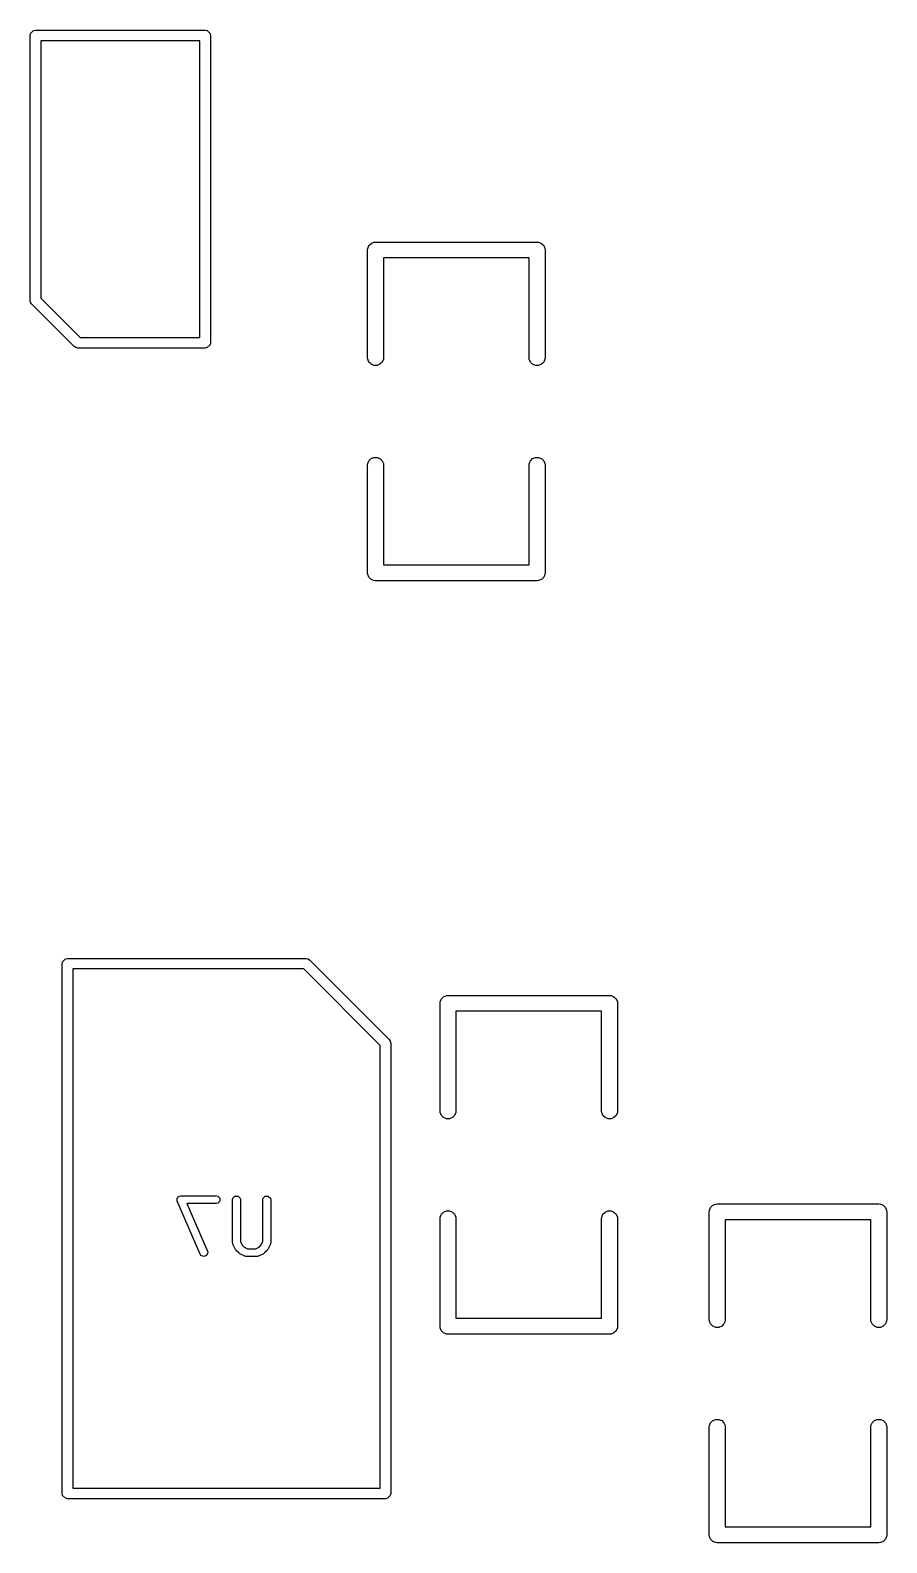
# Model space of a CAD drawing. Extents: x -2.1 to 1.75, y 0.25 to 2.72.
# Drawn here: x -0.875 to -0.557, y 0.952 to 1.514 of the extents above; entities that cross this region are included whole.
import ezdxf

# ---------------------------------------------------------------- set-up
doc = ezdxf.new("R2010")
doc.units = 0
doc.header["$MEASUREMENT"] = 0
doc.layers.add('BLACK', color=7, linetype='CONTINUOUS')

msp = doc.modelspace()

# ---------------------------------------------------------------- linework, layer by layer
at = {"layer": 'BLACK', "linetype": 'CONTINUOUS'}
for p, q in [((-0.87518, 1.51219), (-0.87503, 1.51294)), ((-0.87518, 1.41376), (-0.87518, 1.51219)), ((-0.87503, 1.51294), (-0.87396, 1.514)), ((-0.87396, 1.514), (-0.87321, 1.51415)), ((-0.87321, 1.51415), (-0.81022, 1.51415)), ((-0.81022, 1.51415), (-0.80946, 1.514)), ((-0.80946, 1.514), (-0.8084, 1.51294)), ((-0.8084, 1.51294), (-0.80825, 1.51219)), ((-0.80825, 1.51219), (-0.80825, 1.39801)), ((-0.87124, 1.51022), (-0.87124, 1.41458)), ((-0.81219, 1.51022), (-0.87124, 1.51022)), ((-0.81219, 1.39998), (-0.81219, 1.51022)), ((-0.74983, 1.43308), (-0.74938, 1.43414)), ((-0.74938, 1.43414), (-0.74857, 1.43496)), ((-0.74857, 1.43496), (-0.74751, 1.4354)), ((-0.74751, 1.4354), (-0.74693, 1.43545)), ((-0.74693, 1.43545), (-0.68693, 1.43545)), ((-0.68693, 1.43545), (-0.68635, 1.4354)), ((-0.68635, 1.4354), (-0.68529, 1.43496)), ((-0.68529, 1.43496), (-0.68447, 1.43414)), ((-0.68447, 1.43414), (-0.68403, 1.43308)), ((-0.74988, 1.4325), (-0.74983, 1.43308)), ((-0.74988, 1.3925), (-0.74988, 1.4325)), ((-0.68988, 1.42955), (-0.74398, 1.42955)), ((-0.74398, 1.42955), (-0.74398, 1.3925)), ((-0.68988, 1.3925), (-0.68988, 1.42955)), ((-0.68403, 1.43308), (-0.68398, 1.4325)), ((-0.68398, 1.4325), (-0.68398, 1.3925)), ((-0.87503, 1.41301), (-0.87518, 1.41376)), ((-0.8746, 1.41237), (-0.87503, 1.41301)), ((-0.85885, 1.39662), (-0.8746, 1.41237)), ((-0.87124, 1.41458), (-0.85665, 1.39998)), ((-0.85665, 1.39998), (-0.81219, 1.39998)), ((-0.85821, 1.39619), (-0.85885, 1.39662)), ((-0.85746, 1.39604), (-0.85821, 1.39619)), ((-0.85821, 1.39619), (-0.85821, 1.39619)), ((-0.81022, 1.39604), (-0.85746, 1.39604)), ((-0.80946, 1.39619), (-0.81022, 1.39604)), ((-0.8084, 1.39726), (-0.80946, 1.39619)), ((-0.80825, 1.39801), (-0.8084, 1.39726)), ((-0.74983, 1.39192), (-0.74988, 1.3925)), ((-0.74938, 1.39086), (-0.74983, 1.39192)), ((-0.74857, 1.39004), (-0.74938, 1.39086)), ((-0.74751, 1.3896), (-0.74857, 1.39004)), ((-0.74635, 1.3896), (-0.74751, 1.3896)), ((-0.74529, 1.39004), (-0.74635, 1.3896)), ((-0.74447, 1.39086), (-0.74529, 1.39004)), ((-0.74403, 1.39192), (-0.74447, 1.39086)), ((-0.74398, 1.3925), (-0.74403, 1.39192)), ((-0.68983, 1.39192), (-0.68988, 1.3925)), ((-0.68938, 1.39086), (-0.68983, 1.39192)), ((-0.68857, 1.39004), (-0.68938, 1.39086)), ((-0.68751, 1.3896), (-0.68857, 1.39004)), ((-0.68635, 1.3896), (-0.68751, 1.3896)), ((-0.68529, 1.39004), (-0.68635, 1.3896)), ((-0.68447, 1.39086), (-0.68529, 1.39004)), ((-0.68403, 1.39192), (-0.68447, 1.39086)), ((-0.68398, 1.3925), (-0.68403, 1.39192)), ((-0.74938, 1.35414), (-0.74857, 1.35496)), ((-0.74857, 1.35496), (-0.74751, 1.3554)), ((-0.74751, 1.3554), (-0.74635, 1.3554)), ((-0.74635, 1.3554), (-0.74529, 1.35496)), ((-0.74529, 1.35496), (-0.74447, 1.35414)), ((-0.68938, 1.35414), (-0.68857, 1.35496)), ((-0.68857, 1.35496), (-0.68751, 1.3554)), ((-0.68751, 1.3554), (-0.68635, 1.3554)), ((-0.68635, 1.3554), (-0.68529, 1.35496)), ((-0.68529, 1.35496), (-0.68447, 1.35414)), ((-0.74988, 1.3525), (-0.74983, 1.35308)), ((-0.74988, 1.3125), (-0.74988, 1.3525)), ((-0.74983, 1.35308), (-0.74938, 1.35414)), ((-0.74447, 1.35414), (-0.74403, 1.35308)), ((-0.74403, 1.35308), (-0.74398, 1.3525)), ((-0.74398, 1.3525), (-0.74398, 1.31545)), ((-0.68988, 1.3525), (-0.68983, 1.35308)), ((-0.68988, 1.31545), (-0.68988, 1.3525)), ((-0.68983, 1.35308), (-0.68938, 1.35414)), ((-0.68447, 1.35414), (-0.68403, 1.35308)), ((-0.68403, 1.35308), (-0.68398, 1.3525)), ((-0.68398, 1.3525), (-0.68398, 1.3125)), ((-0.74398, 1.31545), (-0.68988, 1.31545)), ((-0.74983, 1.31192), (-0.74988, 1.3125)), ((-0.74938, 1.31086), (-0.74983, 1.31192)), ((-0.74857, 1.31004), (-0.74938, 1.31086)), ((-0.74751, 1.3096), (-0.74857, 1.31004)), ((-0.68529, 1.31004), (-0.68635, 1.3096)), ((-0.68447, 1.31086), (-0.68529, 1.31004)), ((-0.68403, 1.31192), (-0.68447, 1.31086)), ((-0.68398, 1.3125), (-0.68403, 1.31192)), ((-0.74693, 1.30955), (-0.74751, 1.3096)), ((-0.68693, 1.30955), (-0.74693, 1.30955)), ((-0.68635, 1.3096), (-0.68693, 1.30955)), ((-0.86213, 1.16906), (-0.86138, 1.16921)), ((-0.86138, 1.16921), (-0.7728, 1.16921)), ((-0.7728, 1.16921), (-0.77204, 1.16906)), ((-0.86335, 1.16724), (-0.8632, 1.168)), ((-0.86335, 0.97039), (-0.86335, 1.16724)), ((-0.8632, 1.168), (-0.86213, 1.16906)), ((-0.85941, 1.16528), (-0.85941, 0.97236)), ((-0.77361, 1.16528), (-0.85941, 1.16528)), ((-0.74524, 1.1369), (-0.77361, 1.16528)), ((-0.77204, 1.16906), (-0.7714, 1.16864)), ((-0.7714, 1.16864), (-0.74188, 1.13911)), ((-0.72295, 1.1525), (-0.7229, 1.15308)), ((-0.72295, 1.1125), (-0.72295, 1.1525)), ((-0.7229, 1.15308), (-0.72246, 1.15414)), ((-0.72246, 1.15414), (-0.72164, 1.15496)), ((-0.72164, 1.15496), (-0.72058, 1.1554)), ((-0.72058, 1.1554), (-0.72, 1.15545)), ((-0.72, 1.15545), (-0.66, 1.15545)), ((-0.66, 1.15545), (-0.65942, 1.1554)), ((-0.65942, 1.1554), (-0.65836, 1.15496)), ((-0.65836, 1.15496), (-0.65754, 1.15414)), ((-0.65754, 1.15414), (-0.6571, 1.15308)), ((-0.6571, 1.15308), (-0.65705, 1.1525)), ((-0.65705, 1.1525), (-0.65705, 1.1125)), ((-0.66295, 1.14955), (-0.71705, 1.14955)), ((-0.71705, 1.14955), (-0.71705, 1.1125)), ((-0.66295, 1.1125), (-0.66295, 1.14955)), ((-0.74524, 0.97236), (-0.74524, 1.1369)), ((-0.74188, 1.13911), (-0.74145, 1.13847)), ((-0.74145, 1.13847), (-0.7413, 1.13772)), ((-0.7413, 1.13772), (-0.7413, 0.97039)), ((-0.7229, 1.11192), (-0.72295, 1.1125)), ((-0.72246, 1.11086), (-0.7229, 1.11192)), ((-0.72164, 1.11004), (-0.72246, 1.11086)), ((-0.72058, 1.1096), (-0.72164, 1.11004)), ((-0.71942, 1.1096), (-0.72058, 1.1096)), ((-0.71836, 1.11004), (-0.71942, 1.1096)), ((-0.71754, 1.11086), (-0.71836, 1.11004)), ((-0.7171, 1.11192), (-0.71754, 1.11086)), ((-0.71705, 1.1125), (-0.7171, 1.11192)), ((-0.6629, 1.11192), (-0.66295, 1.1125)), ((-0.66246, 1.11086), (-0.6629, 1.11192)), ((-0.66164, 1.11004), (-0.66246, 1.11086)), ((-0.66058, 1.1096), (-0.66164, 1.11004)), ((-0.65942, 1.1096), (-0.66058, 1.1096)), ((-0.65836, 1.11004), (-0.65942, 1.1096)), ((-0.65754, 1.11086), (-0.65836, 1.11004)), ((-0.6571, 1.11192), (-0.65754, 1.11086)), ((-0.65705, 1.1125), (-0.6571, 1.11192)), ((-0.82067, 1.07953), (-0.82056, 1.07981)), ((-0.82056, 1.079), (-0.82067, 1.07953)), ((-0.82056, 1.08012), (-0.82036, 1.08032)), ((-0.82056, 1.07981), (-0.82056, 1.08012)), ((-0.82036, 1.08032), (-0.82025, 1.08058)), ((-0.82025, 1.08058), (-0.81997, 1.0807)), ((-0.81997, 1.0807), (-0.81976, 1.08091)), ((-0.81976, 1.08091), (-0.81923, 1.08102)), ((-0.81923, 1.08102), (-0.81921, 1.08103)), ((-0.81921, 1.08103), (-0.81921, 1.08102)), ((-0.81921, 1.08102), (-0.8192, 1.08103)), ((-0.8192, 1.08103), (-0.80607, 1.08103)), ((-0.80607, 1.08103), (-0.80551, 1.08091)), ((-0.80551, 1.08091), (-0.80471, 1.08012)), ((-0.80471, 1.08012), (-0.80471, 1.07899)), ((-0.80005, 1.07955), (-0.79994, 1.08012)), ((-0.80005, 1.06362), (-0.80005, 1.07955)), ((-0.79994, 1.08012), (-0.79914, 1.08091)), ((-0.79914, 1.08091), (-0.79801, 1.08091)), ((-0.79801, 1.08091), (-0.79721, 1.08012)), ((-0.79721, 1.08012), (-0.7971, 1.07955)), ((-0.7971, 1.07955), (-0.7971, 1.06396)), ((-0.7888, 1.07955), (-0.78869, 1.08012)), ((-0.7888, 1.06396), (-0.7888, 1.07955)), ((-0.78869, 1.08012), (-0.78789, 1.08091)), ((-0.78789, 1.08091), (-0.78676, 1.08091)), ((-0.78676, 1.08091), (-0.78596, 1.08012)), ((-0.78596, 1.08012), (-0.78585, 1.07955)), ((-0.78585, 1.07955), (-0.78585, 1.06362)), ((-0.82056, 1.07899), (-0.82056, 1.079)), ((-0.82056, 1.07898), (-0.82056, 1.07899)), ((-0.82055, 1.07897), (-0.82056, 1.07898)), ((-0.81212, 1.05928), (-0.82055, 1.07897)), ((-0.80607, 1.07807), (-0.81696, 1.07807)), ((-0.81696, 1.07807), (-0.8094, 1.06045)), ((-0.80551, 1.07819), (-0.80607, 1.07807)), ((-0.80471, 1.07899), (-0.80551, 1.07819)), ((-0.7229, 1.07308), (-0.72246, 1.07414)), ((-0.72246, 1.07414), (-0.72164, 1.07496)), ((-0.72164, 1.07496), (-0.72058, 1.0754)), ((-0.72058, 1.0754), (-0.71942, 1.0754)), ((-0.71942, 1.0754), (-0.71836, 1.07496)), ((-0.71836, 1.07496), (-0.71754, 1.07414)), ((-0.71754, 1.07414), (-0.7171, 1.07308)), ((-0.6629, 1.07308), (-0.66246, 1.07414)), ((-0.66246, 1.07414), (-0.66164, 1.07496)), ((-0.66164, 1.07496), (-0.66058, 1.0754)), ((-0.66058, 1.0754), (-0.65942, 1.0754)), ((-0.65942, 1.0754), (-0.65836, 1.07496)), ((-0.65836, 1.07496), (-0.65754, 1.07414)), ((-0.65754, 1.07414), (-0.6571, 1.07308)), ((-0.62295, 1.075), (-0.6229, 1.07558)), ((-0.62295, 1.035), (-0.62295, 1.075)), ((-0.6229, 1.07558), (-0.62246, 1.07664)), ((-0.62246, 1.07664), (-0.62164, 1.07746)), ((-0.62164, 1.07746), (-0.62058, 1.0779)), ((-0.62058, 1.0779), (-0.62, 1.07795)), ((-0.62, 1.07795), (-0.56, 1.07795)), ((-0.56, 1.07795), (-0.55942, 1.0779)), ((-0.55942, 1.0779), (-0.55836, 1.07746)), ((-0.55836, 1.07746), (-0.55754, 1.07664)), ((-0.55754, 1.07664), (-0.5571, 1.07558)), ((-0.5571, 1.07558), (-0.55705, 1.075)), ((-0.55705, 1.075), (-0.55705, 1.035)), ((-0.72295, 1.0725), (-0.7229, 1.07308)), ((-0.72295, 1.0325), (-0.72295, 1.0725)), ((-0.7171, 1.07308), (-0.71705, 1.0725)), ((-0.71705, 1.0725), (-0.71705, 1.03545)), ((-0.66295, 1.0725), (-0.6629, 1.07308)), ((-0.66295, 1.03545), (-0.66295, 1.0725)), ((-0.6571, 1.07308), (-0.65705, 1.0725)), ((-0.65705, 1.0725), (-0.65705, 1.0325)), ((-0.56295, 1.07205), (-0.61705, 1.07205)), ((-0.61705, 1.07205), (-0.61705, 1.035)), ((-0.56295, 1.035), (-0.56295, 1.07205)), ((-0.80004, 1.06354), (-0.80005, 1.06362)), ((-0.80005, 1.06351), (-0.80004, 1.06354)), ((-0.79998, 1.06328), (-0.80005, 1.06351)), ((-0.79994, 1.06305), (-0.79998, 1.06328)), ((-0.79991, 1.06303), (-0.79994, 1.06305)), ((-0.79989, 1.06296), (-0.79991, 1.06303)), ((-0.79896, 1.06108), (-0.79989, 1.06296)), ((-0.7971, 1.06396), (-0.79642, 1.06262)), ((-0.79642, 1.06262), (-0.79582, 1.06202)), ((-0.79007, 1.06202), (-0.78948, 1.06262)), ((-0.78948, 1.06262), (-0.7888, 1.06396)), ((-0.786, 1.06296), (-0.78694, 1.06108)), ((-0.78598, 1.06303), (-0.786, 1.06296)), ((-0.78596, 1.06305), (-0.78598, 1.06303)), ((-0.78591, 1.06328), (-0.78596, 1.06305)), ((-0.78585, 1.06351), (-0.78591, 1.06328)), ((-0.78585, 1.06362), (-0.78586, 1.06354)), ((-0.78586, 1.06354), (-0.78585, 1.06351)), ((-0.81179, 1.05881), (-0.81212, 1.05928)), ((-0.81074, 1.05839), (-0.81179, 1.05881)), ((-0.8097, 1.05883), (-0.81074, 1.05839)), ((-0.80928, 1.05988), (-0.8097, 1.05883)), ((-0.8094, 1.06045), (-0.80928, 1.05988)), ((-0.79881, 1.06089), (-0.79896, 1.06108)), ((-0.79868, 1.0607), (-0.79881, 1.06089)), ((-0.79774, 1.05976), (-0.79868, 1.0607)), ((-0.79755, 1.05963), (-0.79774, 1.05976)), ((-0.79736, 1.05948), (-0.79755, 1.05963)), ((-0.79548, 1.05855), (-0.79736, 1.05948)), ((-0.79582, 1.06202), (-0.79448, 1.06134)), ((-0.79541, 1.05853), (-0.79548, 1.05855)), ((-0.79539, 1.0585), (-0.79541, 1.05853)), ((-0.79516, 1.05846), (-0.79539, 1.0585)), ((-0.79493, 1.05839), (-0.79516, 1.05846)), ((-0.7949, 1.0584), (-0.79493, 1.05839)), ((-0.79482, 1.05839), (-0.7949, 1.0584)), ((-0.79107, 1.05839), (-0.79482, 1.05839)), ((-0.79448, 1.06134), (-0.79142, 1.06134)), ((-0.79142, 1.06134), (-0.79007, 1.06202)), ((-0.791, 1.0584), (-0.79107, 1.05839)), ((-0.79097, 1.05839), (-0.791, 1.0584)), ((-0.79074, 1.05846), (-0.79097, 1.05839)), ((-0.79051, 1.0585), (-0.79074, 1.05846)), ((-0.79049, 1.05853), (-0.79051, 1.0585)), ((-0.79041, 1.05855), (-0.79049, 1.05853)), ((-0.78854, 1.05948), (-0.79041, 1.05855)), ((-0.78835, 1.05963), (-0.78854, 1.05948)), ((-0.78816, 1.05976), (-0.78835, 1.05963)), ((-0.78722, 1.0607), (-0.78816, 1.05976)), ((-0.78709, 1.06089), (-0.78722, 1.0607)), ((-0.78694, 1.06108), (-0.78709, 1.06089)), ((-0.71705, 1.03545), (-0.66295, 1.03545)), ((-0.6229, 1.03442), (-0.62295, 1.035)), ((-0.62246, 1.03336), (-0.6229, 1.03442)), ((-0.6171, 1.03442), (-0.61754, 1.03336)), ((-0.61705, 1.035), (-0.6171, 1.03442)), ((-0.5629, 1.03442), (-0.56295, 1.035)), ((-0.56246, 1.03336), (-0.5629, 1.03442)), ((-0.5571, 1.03442), (-0.55754, 1.03336)), ((-0.55705, 1.035), (-0.5571, 1.03442)), ((-0.7229, 1.03192), (-0.72295, 1.0325)), ((-0.72246, 1.03086), (-0.7229, 1.03192)), ((-0.72164, 1.03004), (-0.72246, 1.03086)), ((-0.72058, 1.0296), (-0.72164, 1.03004)), ((-0.72, 1.02955), (-0.72058, 1.0296)), ((-0.66, 1.02955), (-0.72, 1.02955)), ((-0.65942, 1.0296), (-0.66, 1.02955)), ((-0.65836, 1.03004), (-0.65942, 1.0296)), ((-0.65754, 1.03086), (-0.65836, 1.03004)), ((-0.6571, 1.03192), (-0.65754, 1.03086)), ((-0.65705, 1.0325), (-0.6571, 1.03192)), ((-0.62164, 1.03254), (-0.62246, 1.03336)), ((-0.62058, 1.0321), (-0.62164, 1.03254)), ((-0.61942, 1.0321), (-0.62058, 1.0321)), ((-0.61836, 1.03254), (-0.61942, 1.0321)), ((-0.61754, 1.03336), (-0.61836, 1.03254)), ((-0.56164, 1.03254), (-0.56246, 1.03336)), ((-0.56058, 1.0321), (-0.56164, 1.03254)), ((-0.55942, 1.0321), (-0.56058, 1.0321)), ((-0.55836, 1.03254), (-0.55942, 1.0321)), ((-0.55754, 1.03336), (-0.55836, 1.03254)), ((-0.62295, 0.995), (-0.6229, 0.99558)), ((-0.62295, 0.955), (-0.62295, 0.995)), ((-0.6229, 0.99558), (-0.62246, 0.99664)), ((-0.62246, 0.99664), (-0.62164, 0.99746)), ((-0.62164, 0.99746), (-0.62058, 0.9979)), ((-0.62058, 0.9979), (-0.61942, 0.9979)), ((-0.61942, 0.9979), (-0.61836, 0.99746)), ((-0.61836, 0.99746), (-0.61754, 0.99664)), ((-0.61754, 0.99664), (-0.6171, 0.99558)), ((-0.6171, 0.99558), (-0.61705, 0.995)), ((-0.61705, 0.995), (-0.61705, 0.95795)), ((-0.56295, 0.995), (-0.5629, 0.99558)), ((-0.56295, 0.95795), (-0.56295, 0.995)), ((-0.5629, 0.99558), (-0.56246, 0.99664)), ((-0.56246, 0.99664), (-0.56164, 0.99746)), ((-0.56164, 0.99746), (-0.56058, 0.9979)), ((-0.56058, 0.9979), (-0.55942, 0.9979)), ((-0.55942, 0.9979), (-0.55836, 0.99746)), ((-0.55836, 0.99746), (-0.55754, 0.99664)), ((-0.55754, 0.99664), (-0.5571, 0.99558)), ((-0.5571, 0.99558), (-0.55705, 0.995)), ((-0.55705, 0.995), (-0.55705, 0.955)), ((-0.8632, 0.96964), (-0.86335, 0.97039)), ((-0.86213, 0.96858), (-0.8632, 0.96964)), ((-0.86138, 0.96843), (-0.86213, 0.96858)), ((-0.74327, 0.96843), (-0.86138, 0.96843)), ((-0.85941, 0.97236), (-0.74524, 0.97236)), ((-0.74251, 0.96858), (-0.74327, 0.96843)), ((-0.74145, 0.96964), (-0.74251, 0.96858)), ((-0.7413, 0.97039), (-0.74145, 0.96964)), ((-0.61705, 0.95795), (-0.56295, 0.95795)), ((-0.6229, 0.95442), (-0.62295, 0.955)), ((-0.62246, 0.95336), (-0.6229, 0.95442)), ((-0.62164, 0.95254), (-0.62246, 0.95336)), ((-0.62058, 0.9521), (-0.62164, 0.95254)), ((-0.62, 0.95205), (-0.62058, 0.9521)), ((-0.56, 0.95205), (-0.62, 0.95205)), ((-0.55942, 0.9521), (-0.56, 0.95205)), ((-0.55836, 0.95254), (-0.55942, 0.9521)), ((-0.55754, 0.95336), (-0.55836, 0.95254)), ((-0.5571, 0.95442), (-0.55754, 0.95336)), ((-0.55705, 0.955), (-0.5571, 0.95442))]:
    msp.add_line(p, q, dxfattribs=at)

doc.saveas('drawing.dxf')
